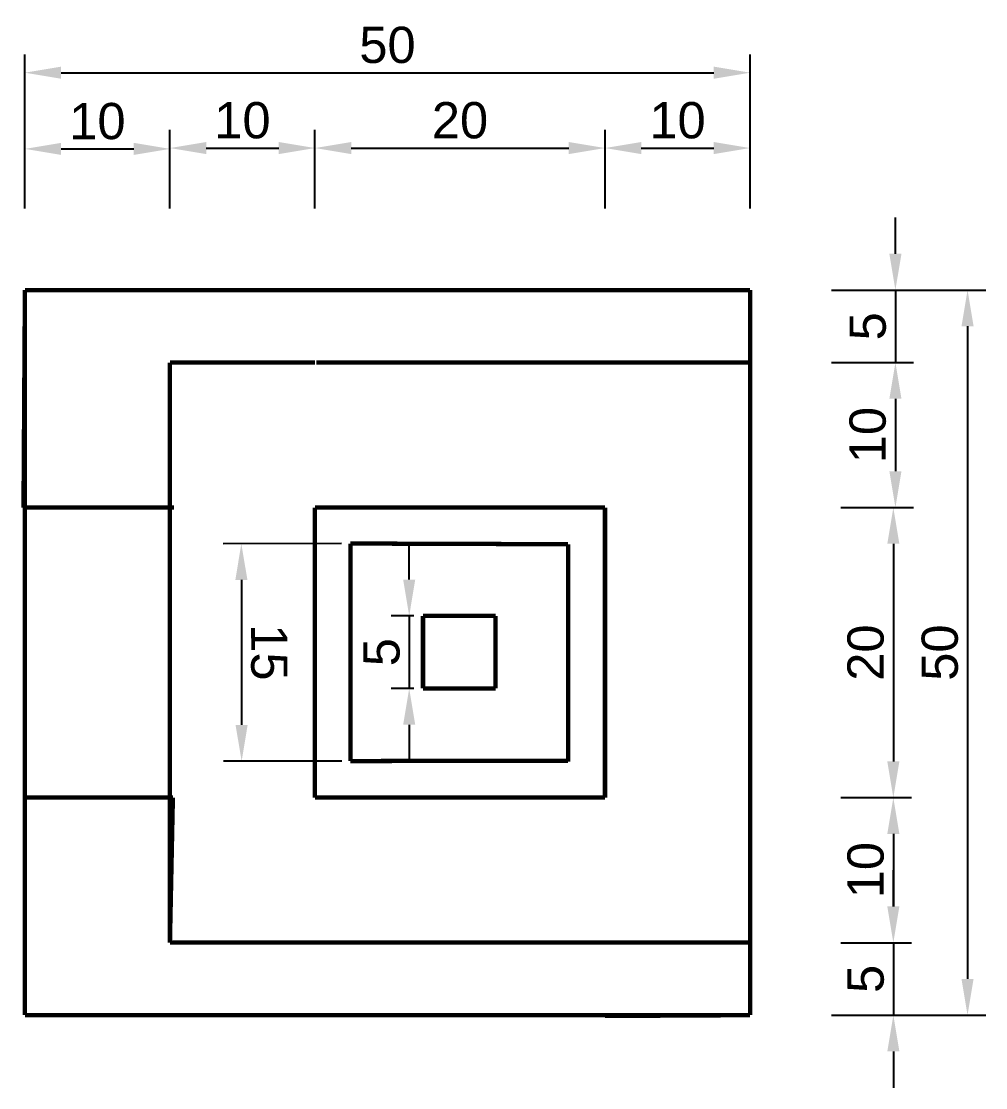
# Model space of a CAD drawing. Header units: millimetres. Extents: x -220846 to -220348, y 0 to 1408771.
# Drawn here: x -220541.4 to -220474.9, y 1408559.6 to 1408633.1 of the extents above; entities that cross this region are included whole.
import ezdxf

# ---------------------------------------------------------------- set-up
doc = ezdxf.new("R2010")
doc.units = ezdxf.units.MM
doc.styles.get("Standard").update_dxf_attribs({"font": 'arial.ttf'})
doc.dimstyles.new('ISO-25', dxfattribs={"dimtxt": 2.5, "dimasz": 2.5, "dimexe": 1.25, "dimexo": 0.625, "dimtad": 1, "dimtxsty": 'Standard', "dimcen": 2.5, "dimadec": 0, "dimazin": 0, "dimtfac": 1, "dimtmove": 0, "dimatfit": 1, "dimfxl": 1, "dimarcsym": 0})

# ---------------------------------------------------------------- blocks, each defined once
blk = doc.blocks.new('*D88')
at = {"color": 0, "lineweight": -2, "transparency": 16777216}
for p, q in [((-220541.123, 1408620.228), (-220541.123, 1408630.841)), ((-220491.123, 1408620.228), (-220491.123, 1408630.841)), ((-220538.623, 1408629.591), (-220493.623, 1408629.591))]:
    blk.add_line(p, q, dxfattribs=at)
at = {"color": 0, "transparency": 16777216}
for points in [[(-220538.623, 1408630.008), (-220538.623, 1408629.175), (-220541.123, 1408629.591)], [(-220493.623, 1408630.008), (-220493.623, 1408629.175), (-220491.123, 1408629.591)]]:
    blk.add_solid(points, dxfattribs=at)
at = {"layer": 'Defpoints', "color": 0, "transparency": 16777216}
for p in [(-220491.123, 1408629.591), (-220541.123, 1408619.603), (-220491.123, 1408619.603)]:
    blk.add_point(p, dxfattribs=at)
at = {"color": 0, "transparency": 16777216, "insert": (-220516.123, 1408631.493), "char_height": 2.5, "attachment_point": 5}
blk.add_mtext('50', dxfattribs=at)
blk = doc.blocks.new('*D89')
at = {"color": 0, "lineweight": -2, "transparency": 16777216}
for p, q in [((-220541.123, 1408620.228), (-220541.123, 1408625.588)), ((-220531.123, 1408620.228), (-220531.123, 1408625.588)), ((-220538.623, 1408624.338), (-220533.623, 1408624.338))]:
    blk.add_line(p, q, dxfattribs=at)
at = {"color": 0, "transparency": 16777216}
for points in [[(-220538.623, 1408624.754), (-220538.623, 1408623.921), (-220541.123, 1408624.338)], [(-220533.623, 1408624.754), (-220533.623, 1408623.921), (-220531.123, 1408624.338)]]:
    blk.add_solid(points, dxfattribs=at)
at = {"layer": 'Defpoints', "color": 0, "transparency": 16777216}
for p in [(-220531.123, 1408624.338), (-220541.123, 1408619.603), (-220531.123, 1408619.603)]:
    blk.add_point(p, dxfattribs=at)
at = {"color": 0, "transparency": 16777216, "insert": (-220536.123, 1408626.239), "char_height": 2.5, "attachment_point": 5}
blk.add_mtext('10', dxfattribs=at)
blk = doc.blocks.new('*D90')
at = {"color": 0, "lineweight": -2, "transparency": 16777216}
for p, q in [((-220531.123, 1408620.228), (-220531.123, 1408625.645)), ((-220521.123, 1408620.228), (-220521.123, 1408625.645)), ((-220528.623, 1408624.395), (-220523.623, 1408624.395))]:
    blk.add_line(p, q, dxfattribs=at)
at = {"color": 0, "transparency": 16777216}
for points in [[(-220528.623, 1408624.812), (-220528.623, 1408623.978), (-220531.123, 1408624.395)], [(-220523.623, 1408624.812), (-220523.623, 1408623.978), (-220521.123, 1408624.395)]]:
    blk.add_solid(points, dxfattribs=at)
at = {"layer": 'Defpoints', "color": 0, "transparency": 16777216}
for p in [(-220521.123, 1408624.395), (-220531.123, 1408619.603), (-220521.123, 1408619.603)]:
    blk.add_point(p, dxfattribs=at)
at = {"color": 0, "transparency": 16777216, "insert": (-220526.123, 1408626.297), "char_height": 2.5, "attachment_point": 5}
blk.add_mtext('10', dxfattribs=at)
blk = doc.blocks.new('*D91')
at = {"color": 0, "lineweight": -2, "transparency": 16777216}
for p, q in [((-220521.123, 1408620.228), (-220521.123, 1408625.645)), ((-220501.123, 1408620.228), (-220501.123, 1408625.645)), ((-220518.623, 1408624.395), (-220503.623, 1408624.395))]:
    blk.add_line(p, q, dxfattribs=at)
at = {"color": 0, "transparency": 16777216}
for points in [[(-220518.623, 1408624.812), (-220518.623, 1408623.978), (-220521.123, 1408624.395)], [(-220503.623, 1408624.812), (-220503.623, 1408623.978), (-220501.123, 1408624.395)]]:
    blk.add_solid(points, dxfattribs=at)
at = {"layer": 'Defpoints', "color": 0, "transparency": 16777216}
for p in [(-220501.123, 1408624.395), (-220521.123, 1408619.603), (-220501.123, 1408619.603)]:
    blk.add_point(p, dxfattribs=at)
at = {"color": 0, "transparency": 16777216, "insert": (-220511.123, 1408626.297), "char_height": 2.5, "attachment_point": 5}
blk.add_mtext('20', dxfattribs=at)
blk = doc.blocks.new('*D92')
at = {"color": 0, "lineweight": -2, "transparency": 16777216}
for p, q in [((-220501.123, 1408620.228), (-220501.123, 1408625.645)), ((-220491.123, 1408620.228), (-220491.123, 1408625.645)), ((-220498.623, 1408624.395), (-220493.623, 1408624.395))]:
    blk.add_line(p, q, dxfattribs=at)
at = {"color": 0, "transparency": 16777216}
for points in [[(-220498.623, 1408624.812), (-220498.623, 1408623.978), (-220501.123, 1408624.395)], [(-220493.623, 1408624.812), (-220493.623, 1408623.978), (-220491.123, 1408624.395)]]:
    blk.add_solid(points, dxfattribs=at)
at = {"layer": 'Defpoints', "color": 0, "transparency": 16777216}
for p in [(-220491.123, 1408624.395), (-220501.123, 1408619.603), (-220491.123, 1408619.603)]:
    blk.add_point(p, dxfattribs=at)
at = {"color": 0, "transparency": 16777216, "insert": (-220496.123, 1408626.297), "char_height": 2.5, "attachment_point": 5}
blk.add_mtext('10', dxfattribs=at)
blk = doc.blocks.new('*D93')
at = {"color": 0, "lineweight": -2, "transparency": 16777216}
for p, q in [((-220519.298, 1408597.124), (-220527.45, 1408597.112)), ((-220526.196, 1408594.614), (-220526.182, 1408584.614)), ((-220519.276, 1408582.124), (-220527.428, 1408582.112))]:
    blk.add_line(p, q, dxfattribs=at)
at = {"color": 0, "transparency": 16777216}
for points in [[(-220525.78, 1408594.615), (-220526.613, 1408594.613), (-220526.2, 1408597.114)], [(-220525.765, 1408584.615), (-220526.598, 1408584.613), (-220526.178, 1408582.114)]]:
    blk.add_solid(points, dxfattribs=at)
at = {"layer": 'Defpoints', "color": 0, "transparency": 16777216}
for p in [(-220518.673, 1408597.125), (-220526.178, 1408582.114), (-220518.651, 1408582.125)]:
    blk.add_point(p, dxfattribs=at)
at = {"color": 0, "transparency": 16777216, "insert": (-220524.288, 1408589.617), "char_height": 2.5, "attachment_point": 5, "rotation": 270.08489}
blk.add_mtext('15', dxfattribs=at)
blk = doc.blocks.new('*D94')
at = {"color": 0, "lineweight": -2, "transparency": 16777216}
for p, q in [((-220514.624, 1408594.633), (-220514.624, 1408597.133)), ((-220514.298, 1408592.133), (-220515.874, 1408592.133)), ((-220514.624, 1408592.133), (-220514.624, 1408587.133)), ((-220514.298, 1408587.133), (-220515.874, 1408587.133)), ((-220514.624, 1408584.633), (-220514.624, 1408582.133))]:
    blk.add_line(p, q, dxfattribs=at)
at = {"color": 0, "transparency": 16777216}
for points in [[(-220515.041, 1408594.633), (-220514.208, 1408594.633), (-220514.624, 1408592.133)], [(-220515.041, 1408584.633), (-220514.208, 1408584.633), (-220514.624, 1408587.133)]]:
    blk.add_solid(points, dxfattribs=at)
at = {"layer": 'Defpoints', "color": 0, "transparency": 16777216}
for p in [(-220513.673, 1408592.133), (-220514.624, 1408587.133), (-220513.673, 1408587.133)]:
    blk.add_point(p, dxfattribs=at)
at = {"color": 0, "transparency": 16777216, "insert": (-220516.521, 1408589.633), "char_height": 2.5, "attachment_point": 5, "rotation": 90}
blk.add_mtext('5', dxfattribs=at)
blk = doc.blocks.new('*D95')
at = {"color": 0, "lineweight": -2, "transparency": 16777216}
for p, q in [((-220485.498, 1408614.603), (-220474.875, 1408614.603)), ((-220476.125, 1408612.103), (-220476.125, 1408567.103)), ((-220485.498, 1408564.603), (-220474.875, 1408564.603))]:
    blk.add_line(p, q, dxfattribs=at)
at = {"color": 0, "transparency": 16777216}
for points in [[(-220476.541, 1408612.103), (-220475.708, 1408612.103), (-220476.125, 1408614.603)], [(-220476.541, 1408567.103), (-220475.708, 1408567.103), (-220476.125, 1408564.603)]]:
    blk.add_solid(points, dxfattribs=at)
at = {"layer": 'Defpoints', "color": 0, "transparency": 16777216}
for p in [(-220486.123, 1408614.603), (-220486.123, 1408564.603), (-220476.125, 1408564.603)]:
    blk.add_point(p, dxfattribs=at)
at = {"color": 0, "transparency": 16777216, "insert": (-220478.026, 1408589.603), "char_height": 2.5, "attachment_point": 5, "rotation": 90}
blk.add_mtext('50', dxfattribs=at)
blk = doc.blocks.new('*D96')
at = {"color": 0, "lineweight": -2, "transparency": 16777216}
for p, q in [((-220481.099, 1408617.103), (-220481.099, 1408619.603)), ((-220485.498, 1408614.603), (-220479.849, 1408614.603)), ((-220481.099, 1408614.603), (-220481.099, 1408609.603)), ((-220485.498, 1408609.603), (-220479.849, 1408609.603)), ((-220481.099, 1408607.103), (-220481.099, 1408604.603))]:
    blk.add_line(p, q, dxfattribs=at)
at = {"color": 0, "transparency": 16777216}
for points in [[(-220481.515, 1408617.103), (-220480.682, 1408617.103), (-220481.099, 1408614.603)], [(-220481.515, 1408607.103), (-220480.682, 1408607.103), (-220481.099, 1408609.603)]]:
    blk.add_solid(points, dxfattribs=at)
at = {"layer": 'Defpoints', "color": 0, "transparency": 16777216}
for p in [(-220486.123, 1408614.603), (-220486.123, 1408609.603), (-220481.099, 1408609.603)]:
    blk.add_point(p, dxfattribs=at)
at = {"color": 0, "transparency": 16777216, "insert": (-220482.995, 1408612.103), "char_height": 2.5, "attachment_point": 5, "rotation": 90}
blk.add_mtext('5', dxfattribs=at)
blk = doc.blocks.new('*D97')
at = {"color": 0, "lineweight": -2, "transparency": 16777216}
for p, q in [((-220484.873, 1408609.603), (-220479.849, 1408609.603)), ((-220481.099, 1408607.103), (-220481.099, 1408602.104)), ((-220484.873, 1408599.604), (-220479.849, 1408599.604))]:
    blk.add_line(p, q, dxfattribs=at)
at = {"color": 0, "transparency": 16777216}
for points in [[(-220481.515, 1408607.103), (-220480.682, 1408607.103), (-220481.099, 1408609.603)], [(-220481.515, 1408602.104), (-220480.682, 1408602.104), (-220481.099, 1408599.604)]]:
    blk.add_solid(points, dxfattribs=at)
at = {"layer": 'Defpoints', "color": 0, "transparency": 16777216}
for p in [(-220485.498, 1408609.603), (-220485.498, 1408599.604), (-220481.099, 1408599.604)]:
    blk.add_point(p, dxfattribs=at)
at = {"color": 0, "transparency": 16777216, "insert": (-220483, 1408604.603), "char_height": 2.5, "attachment_point": 5, "rotation": 90}
blk.add_mtext('10', dxfattribs=at)
blk = doc.blocks.new('*D98')
at = {"color": 0, "lineweight": -2, "transparency": 16777216}
for p, q in [((-220484.873, 1408599.604), (-220479.991, 1408599.604)), ((-220481.241, 1408597.104), (-220481.241, 1408582.102)), ((-220484.873, 1408579.602), (-220479.991, 1408579.602))]:
    blk.add_line(p, q, dxfattribs=at)
at = {"color": 0, "transparency": 16777216}
for points in [[(-220481.658, 1408597.104), (-220480.825, 1408597.104), (-220481.241, 1408599.604)], [(-220481.658, 1408582.102), (-220480.825, 1408582.102), (-220481.241, 1408579.602)]]:
    blk.add_solid(points, dxfattribs=at)
at = {"layer": 'Defpoints', "color": 0, "transparency": 16777216}
for p in [(-220485.498, 1408599.604), (-220485.498, 1408579.602), (-220481.241, 1408579.602)]:
    blk.add_point(p, dxfattribs=at)
at = {"color": 0, "transparency": 16777216, "insert": (-220483.143, 1408589.603), "char_height": 2.5, "attachment_point": 5, "rotation": 90}
blk.add_mtext('20', dxfattribs=at)
blk = doc.blocks.new('*D99')
at = {"color": 0, "lineweight": -2, "transparency": 16777216}
for p, q in [((-220484.873, 1408579.602), (-220479.991, 1408579.602)), ((-220481.241, 1408577.102), (-220481.241, 1408572.102)), ((-220484.873, 1408569.602), (-220479.991, 1408569.602))]:
    blk.add_line(p, q, dxfattribs=at)
at = {"color": 0, "transparency": 16777216}
for points in [[(-220481.658, 1408577.102), (-220480.825, 1408577.102), (-220481.241, 1408579.602)], [(-220481.658, 1408572.102), (-220480.825, 1408572.102), (-220481.241, 1408569.602)]]:
    blk.add_solid(points, dxfattribs=at)
at = {"layer": 'Defpoints', "color": 0, "transparency": 16777216}
for p in [(-220485.498, 1408579.602), (-220485.498, 1408569.602), (-220481.241, 1408569.602)]:
    blk.add_point(p, dxfattribs=at)
at = {"color": 0, "transparency": 16777216, "insert": (-220483.143, 1408574.602), "char_height": 2.5, "attachment_point": 5, "rotation": 90}
blk.add_mtext('10', dxfattribs=at)
blk = doc.blocks.new('*D100')
at = {"color": 0, "lineweight": -2, "transparency": 16777216}
for p, q in [((-220481.241, 1408572.102), (-220481.241, 1408574.602)), ((-220484.873, 1408569.602), (-220479.991, 1408569.602)), ((-220481.241, 1408569.602), (-220481.241, 1408564.603)), ((-220484.873, 1408564.603), (-220479.991, 1408564.603)), ((-220481.241, 1408562.103), (-220481.241, 1408559.603))]:
    blk.add_line(p, q, dxfattribs=at)
at = {"color": 0, "transparency": 16777216}
for points in [[(-220481.658, 1408572.102), (-220480.825, 1408572.102), (-220481.241, 1408569.602)], [(-220481.658, 1408562.103), (-220480.825, 1408562.103), (-220481.241, 1408564.603)]]:
    blk.add_solid(points, dxfattribs=at)
at = {"layer": 'Defpoints', "color": 0, "transparency": 16777216}
for p in [(-220485.498, 1408569.602), (-220485.498, 1408564.603), (-220481.241, 1408564.603)]:
    blk.add_point(p, dxfattribs=at)
at = {"color": 0, "transparency": 16777216, "insert": (-220483.138, 1408567.102), "char_height": 2.5, "attachment_point": 5, "rotation": 90}
blk.add_mtext('5', dxfattribs=at)

msp = doc.modelspace()

# ---------------------------------------------------------------- linework, layer by layer
at = {"const_width": 0.3}
for points in [[(-220541.123, 1408614.603), (-220541.22, 1408599.603)], [(-220541.123, 1408564.603), (-220541.123, 1408614.603)], [(-220541.123, 1408614.603), (-220491.123, 1408614.603)], [(-220491.123, 1408614.603), (-220491.123, 1408564.603)], [(-220531.123, 1408609.604), (-220521.123, 1408609.604)], [(-220531.123, 1408569.604), (-220531.123, 1408609.604)], [(-220521.035, 1408609.603), (-220491.123, 1408609.603)], [(-220530.848, 1408599.607), (-220541.22, 1408599.603)], [(-220521.123, 1408599.604), (-220521.123, 1408579.602)], [(-220521.123, 1408599.604), (-220501.123, 1408599.604)], [(-220501.123, 1408579.602), (-220501.123, 1408599.604)], [(-220518.673, 1408597.125), (-220503.673, 1408597.077)], [(-220518.673, 1408582.125), (-220518.673, 1408597.125)], [(-220503.673, 1408597.077), (-220503.673, 1408582.077)], [(-220513.673, 1408592.133), (-220513.673, 1408587.133)], [(-220513.673, 1408592.133), (-220508.673, 1408592.133)], [(-220508.673, 1408592.133), (-220508.673, 1408587.133)], [(-220508.673, 1408587.133), (-220513.673, 1408587.133)], [(-220518.673, 1408582.125), (-220513.673, 1408582.133)], [(-220513.673, 1408582.133), (-220503.673, 1408582.147)], [(-220541.123, 1408564.603), (-220541.135, 1408579.603)], [(-220530.92, 1408579.602), (-220541.135, 1408579.603)], [(-220531.123, 1408569.604), (-220530.92, 1408579.602)], [(-220521.123, 1408579.602), (-220501.123, 1408579.602)], [(-220521.123, 1408569.604), (-220531.123, 1408569.604)], [(-220521.234, 1408569.604), (-220491.123, 1408569.604)], [(-220491.123, 1408564.603), (-220541.123, 1408564.603)], [(-220491.123, 1408564.603), (-220501.123, 1408564.548)]]:
    msp.add_lwpolyline(points, dxfattribs=at)

# ---------------------------------------------------------------- dimensions: what is measured, and where the dimension line sits
for base, p1, p2, picture, middle in [((-220491.123, 1408629.591), (-220541.123, 1408619.603), (-220491.123, 1408619.603), '*D88', (-220516.123, 1408631.493)), ((-220531.123, 1408624.338), (-220541.123, 1408619.603), (-220531.123, 1408619.603), '*D89', (-220536.123, 1408626.239)), ((-220521.123, 1408624.395), (-220531.123, 1408619.603), (-220521.123, 1408619.603), '*D90', (-220526.123, 1408626.297)), ((-220501.123, 1408624.395), (-220521.123, 1408619.603), (-220501.123, 1408619.603), '*D91', (-220511.123, 1408626.297)), ((-220491.123, 1408624.395), (-220501.123, 1408619.603), (-220491.123, 1408619.603), '*D92', (-220496.123, 1408626.297))]:
    dim = msp.add_linear_dim(base=base, p1=p1, p2=p2, dimstyle='ISO-25')
    dim.commit()
    dim.dimension.update_dxf_attribs({"geometry": picture, "text_midpoint": middle})
for base, p1, p2, picture, middle in [((-220481.099, 1408609.603), (-220486.123, 1408614.603), (-220486.123, 1408609.603), '*D96', (-220482.995, 1408612.103)), ((-220476.125, 1408564.603), (-220486.123, 1408614.603), (-220486.123, 1408564.603), '*D95', (-220478.026, 1408589.603)), ((-220481.099, 1408599.604), (-220485.498, 1408609.603), (-220485.498, 1408599.604), '*D97', (-220483, 1408604.603)), ((-220481.241, 1408579.602), (-220485.498, 1408599.604), (-220485.498, 1408579.602), '*D98', (-220483.143, 1408589.603)), ((-220514.624, 1408587.133), (-220513.673, 1408592.133), (-220513.673, 1408587.133), '*D94', (-220516.521, 1408589.633)), ((-220481.241, 1408569.602), (-220485.498, 1408579.602), (-220485.498, 1408569.602), '*D99', (-220483.143, 1408574.602)), ((-220481.241, 1408564.603), (-220485.498, 1408569.602), (-220485.498, 1408564.603), '*D100', (-220483.138, 1408567.102))]:
    dim = msp.add_linear_dim(base=base, p1=p1, p2=p2, angle=90, dimstyle='ISO-25')
    dim.commit()
    dim.dimension.update_dxf_attribs({"geometry": picture, "text_midpoint": middle})
dim = msp.add_aligned_dim(p1=(-220518.673, 1408597.125), p2=(-220518.651, 1408582.125), distance=-7.527, dimstyle='ISO-25')
dim.commit()
dim.dimension.update_dxf_attribs({"geometry": '*D93', "text_midpoint": (-220524.288, 1408589.617)})

doc.saveas('drawing.dxf')
